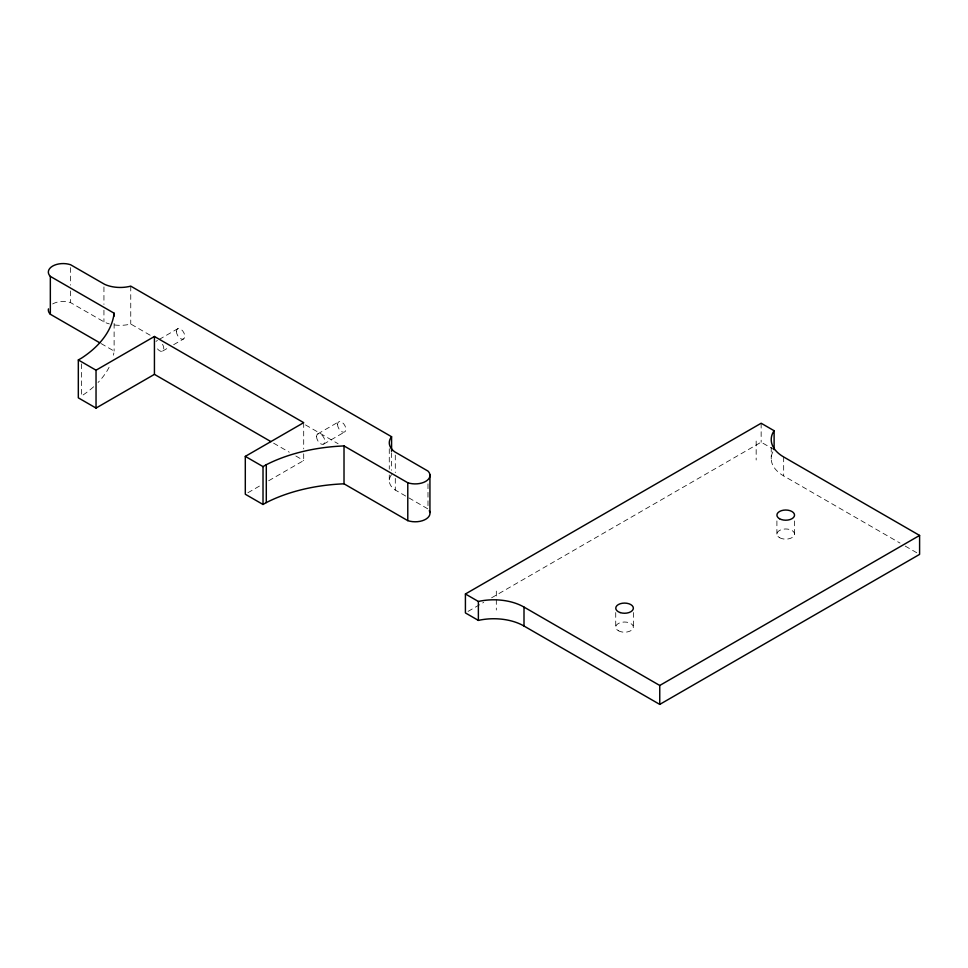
<?xml version="1.0" encoding="UTF-8"?>
<svg xmlns="http://www.w3.org/2000/svg" width="968" height="968" viewBox="0 0 968 968"><rect width="100%" height="100%" fill="white"/><g stroke="black" fill="none" stroke-linecap="round" stroke-linejoin="round"><path stroke-width="0.73" stroke-dasharray="4.84 3.63" d="M159.139 339.466L177.664 328.769M162.563 351.094L168.734 347.524M173.671 344.681L183.557 338.969M317.77 433.906L338.776 421.782M323.663 444.106L344.668 431.982M247.893 492.748L260.876 485.258M268.656 480.769L303.698 460.538L303.698 450.338M468.028 611.413L483.734 602.35M491.587 597.813L761.15 442.182L774.11 449.66M52.671 303.94A14.786 8.53 0 0 1 70.555 302.597L104.677 322.247A25.241 14.568 0 0 0 109.36 323.917M772.815 451.899A42.495 24.539 0 0 0 783.669 475.905L899.998 543.06M905.225 546.085L919.6 554.386M114.563 324.97A25.241 14.568 0 0 0 130.753 324.014L151.613 336.065M305.501 424.916L338.11 443.743M391.58 474.61A25.241 14.568 0 0 0 394.654 489.663L427.989 508.962L427.989 482.742M101.095 343.567L114.115 351.081A130.946 75.601 0 0 1 113.425 355.195M273.581 443.15L289.299 452.225M295.845 456.001L303.698 460.538M794.534 520.941L794.534 534.058M783.669 456.956L783.669 475.905M776.905 520.941L776.905 534.058M771.23 447.252L771.23 458.917M761.15 423.246L761.15 442.182M756.165 441.081L756.165 460.018M633.362 612.538L633.362 627.107M615.733 612.538L615.733 627.107M496.318 591.109L496.318 610.046M395.295 455.117L395.295 472.602M395.295 478.434L395.295 490.086M391.58 452.758L391.58 470.242M389.281 448.741L389.281 469.141M389.281 474.973L389.281 480.793M303.698 422.653L303.698 448.886M130.753 286.141L130.753 324.014M114.115 323.397L114.115 351.081M103.939 286.915L103.939 304.388M103.939 310.22L103.939 321.872M81.602 363.895L81.602 395.948A130.946 75.601 0 0 0 94.428 386.05M70.555 267.628L70.555 285.112M70.555 290.945L70.555 302.597M162.563 344.293A5.893 3.4 60 0 1 162.152 351.275A5.893 3.4 60 0 1 156.005 346.314M156.005 341.498A5.893 3.4 60 0 1 157.53 340.615M109.069 367.296A130.946 75.601 0 0 1 98.058 382.493M337.554 424.48A5.893 3.4 60 0 0 343.797 432.248A5.893 3.4 60 0 0 343.797 423.923A5.893 3.4 60 0 0 337.554 424.48M176.442 331.467A5.893 3.4 60 0 0 182.698 339.236A5.893 3.4 60 0 0 182.698 330.899A5.893 3.4 60 0 0 176.442 331.467M316.56 436.592A5.893 3.4 60 0 0 322.804 444.373A5.893 3.4 60 0 0 322.804 436.036A5.893 3.4 60 0 0 316.56 436.592M779.494 537.651A8.809 5.094 0 0 0 794.232 535.377A8.809 5.094 0 0 0 783.439 529.145A8.809 5.094 0 0 0 779.494 537.651M618.322 630.712A8.809 5.094 0 0 0 633.06 628.426A8.809 5.094 0 0 0 622.267 622.194A8.809 5.094 0 0 0 618.322 630.712"/><path stroke-width="1.45" d="M270.967 441.638L154.432 374.362L96.038 408.072L78.323 397.848L78.323 359.963L81.602 358.075A130.946 75.601 0 0 0 114.115 313.209L50.336 276.388A14.786 8.53 0 0 1 52.671 266.067A14.786 8.53 0 0 1 70.555 264.724L104.677 284.362A25.241 14.568 0 0 0 130.753 286.141L391.58 436.725A25.241 14.568 0 0 0 394.654 451.79L427.989 471.089A14.786 8.53 0 0 1 425.666 481.411A14.786 8.53 0 0 1 407.782 482.754L344.015 445.933A130.946 75.601 0 0 0 266.297 464.7L263.018 466.6L245.303 456.376L245.303 494.249L263.018 504.473L266.297 502.586A130.946 75.601 0 0 1 344.015 483.819L407.782 520.639A14.786 8.53 0 0 0 424.468 519.913A14.786 8.53 0 0 0 429.296 510.668M78.323 359.963L96.038 370.2L154.432 336.477L303.698 422.653L245.303 456.376M465.414 593.989L761.15 423.246L774.11 430.724A42.495 24.539 0 0 0 783.669 456.956L919.6 535.437L919.6 554.386L659.752 704.401L524.003 626.03A42.58 24.587 0 0 0 478.374 620.403L465.414 612.925L465.414 593.989L478.374 601.467A42.58 24.587 0 0 1 524.003 607.081L659.752 685.465L919.6 535.437M48.46 308.877A14.786 8.53 0 0 0 50.336 314.261L99.801 342.817M774.11 430.724L774.11 449.66M659.752 685.465L659.752 704.401M524.003 607.081L524.003 626.03M478.374 601.467L478.374 620.403M429.937 474.61L429.937 512.495M407.782 482.754L407.782 520.639M391.58 436.725L391.58 451.294M344.015 445.933L344.015 483.819M266.297 464.7L266.297 502.586M263.018 466.6L263.018 504.473M154.432 336.477L154.432 374.362M114.115 313.209L114.115 316.113M96.038 370.2L96.038 408.072M50.336 276.388L50.336 314.261M779.494 518.715A8.809 5.094 0 0 0 794.232 516.44A8.809 5.094 0 0 0 783.439 510.196A8.809 5.094 0 0 0 779.494 518.715M620.149 612.575A8.809 5.094 0 0 0 633.362 608.17A8.809 5.094 0 0 0 620.149 603.766A8.809 5.094 0 0 0 620.149 612.575"/></g></svg>
